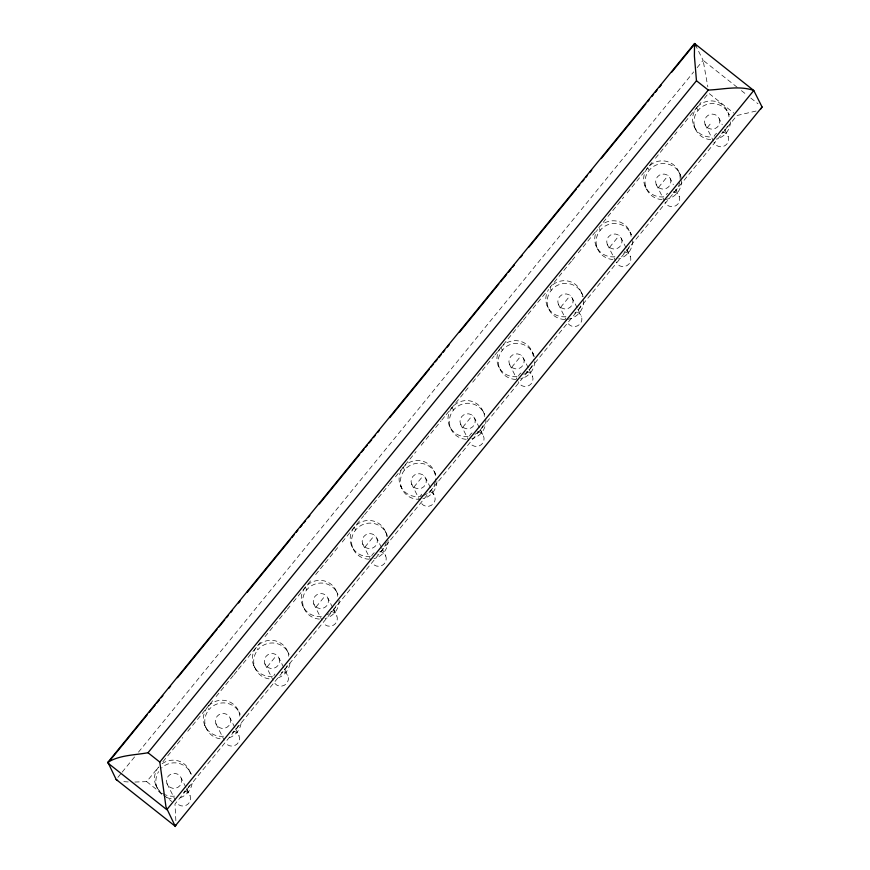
<?xml version="1.0" encoding="UTF-8"?>
<svg xmlns="http://www.w3.org/2000/svg" width="870" height="870" viewBox="0 0 870 870"><rect width="100%" height="100%" fill="white"/><g stroke="black" fill="none" stroke-linecap="round" stroke-linejoin="round"><path stroke-width="0.65" stroke-dasharray="4.35 3.26" d="M117.874 777.378L121.311 773.169M122.17 772.114L135.067 756.324M138.504 752.115L693.684 71.895M697.12 67.686L703.134 60.313L696.033 46.186M134.85 782.043L146.682 781.63L158.623 767.003A18.335 17.976 -26.7 0 0 164.202 794.277M162.918 761.75L182.656 737.564M187.8 731.257L209.257 704.972M210.116 703.917L212.693 700.763M216.119 696.555L233.29 675.533M234.15 674.478L237.575 670.27M238.434 669.226L261.609 640.831M265.035 636.622L286.491 610.338M287.35 609.294L289.928 606.14M293.353 601.931L310.525 580.899M315.669 574.591L338.843 546.208M342.269 541.999L363.725 515.714M364.584 514.659L368.021 510.451M368.869 509.407L388.607 485.221M389.466 484.166L392.044 481.012M395.48 476.814L416.067 451.573M421.221 445.266L440.959 421.08M441.819 420.036L445.244 415.827M446.103 414.772L469.278 386.389M472.714 382.18L494.16 355.895M495.019 354.84L497.596 351.687M498.456 350.643L519.053 325.402M519.912 324.358L522.478 321.204M523.338 320.149L546.512 291.754M571.394 261.272L549.938 287.557A18.335 17.976 -26.7 0 1 582.258 296.659M572.253 260.217L574.831 257.063M578.267 252.855L597.146 229.724M603.149 222.361L623.746 197.131M627.172 192.922L647.769 167.692L649.118 170.368M649.488 165.583L652.065 162.429M655.491 158.231L676.947 131.946M680.383 127.738L700.948 102.529M704.363 98.353L708.626 93.133L733.769 113.046M267.133 666.909L276.758 655.121M316.049 606.977L325.674 595.189M364.954 547.056L374.589 535.257M413.87 487.124L423.505 475.324M462.786 427.192L472.421 415.392M511.701 367.26L521.337 355.46M560.617 307.327L570.241 295.528M609.533 247.395L619.157 235.596M658.449 187.463L668.073 175.664M707.364 127.531L712.171 121.637M756.095 111.034L736.912 115.525L174.979 804.032L175.925 821.867M128.194 781.956L122.822 781.586M737.173 87.261L703.134 60.313L707.832 86.88M741.425 90.632L746.743 94.841M750.821 98.082L757.977 103.737M146.682 781.63L162.407 794.082M163.451 794.908L171.836 801.542M727.907 112.295L729.256 114.97A18.335 17.976 -26.7 0 0 707.984 104.128A18.335 17.976 -26.7 0 0 693.999 123.725A18.335 17.976 -26.7 0 0 711.616 139.678M719.294 118.853A7.634 7.493 -26.7 0 1 710.953 129.075A7.634 7.493 -26.7 0 1 706.277 116.971A7.634 7.493 -26.7 0 1 719.294 118.853L722.252 124.747M724.623 129.445L728.168 136.514M698.034 110.436L696.685 107.76A18.335 17.976 -26.7 0 0 712.66 136.884M705.059 124.41L713.346 140.886M693.749 125.617L695.097 128.292M678.991 172.227L680.34 174.903M670.379 178.785A7.634 7.493 -26.7 0 1 662.037 189.007A7.634 7.493 -26.7 0 1 657.372 176.904A7.634 7.493 -26.7 0 1 670.379 178.785L673.336 184.668M675.707 189.377L679.252 196.446M656.143 184.342L664.43 200.818M644.833 185.549L646.182 188.225M630.076 232.159L631.424 234.835A18.335 17.976 -26.7 0 0 609.391 224.199A18.335 17.976 -26.7 0 0 596.407 245.144A18.335 17.976 -26.7 0 0 616.178 259.423M621.463 238.717A7.634 7.493 -26.7 0 1 613.122 248.94A7.634 7.493 -26.7 0 1 608.456 236.825A7.634 7.493 -26.7 0 1 621.463 238.717L626.193 248.135M626.791 249.309L630.337 256.378M627.139 250.016L628.488 252.691M599.31 228.516L600.202 230.3M607.227 244.274L615.514 260.75M595.928 245.481L597.266 248.157M581.16 292.092L582.508 294.767M572.547 298.649A7.634 7.493 -26.7 0 1 564.206 308.872A7.634 7.493 -26.7 0 1 559.54 296.757A7.634 7.493 -26.7 0 1 572.547 298.649L577.278 308.067M577.876 309.241L581.421 316.299M550.395 288.448L551.286 290.232M558.312 304.206L566.598 320.682M547.012 305.413L548.35 308.089M532.255 352.024L533.593 354.699M523.631 358.581A7.634 7.493 -26.7 0 1 515.29 368.804A7.634 7.493 -26.7 0 1 510.625 356.689A7.634 7.493 -26.7 0 1 523.631 358.581L528.373 367.999M528.96 369.174L532.516 376.231M501.479 348.381L502.371 350.164M509.396 364.138L517.683 380.614M498.097 365.346L499.434 368.021M483.339 411.956L484.677 414.631A18.335 17.976 -26.7 0 0 463.416 403.789A18.335 17.976 -26.7 0 0 449.431 423.385A18.335 17.976 -26.7 0 0 467.049 439.339M474.715 418.513A7.634 7.493 -26.7 0 1 466.385 428.736A7.634 7.493 -26.7 0 1 461.709 416.621A7.634 7.493 -26.7 0 1 474.715 418.513L483.6 436.164M480.403 429.813L481.741 432.488M452.117 407.421L453.455 410.085M460.491 424.071L468.778 440.535M449.181 425.278L450.529 427.953M434.424 471.888L435.761 474.563M425.8 478.446A7.634 7.493 -26.7 0 1 417.469 488.668A7.634 7.493 -26.7 0 1 412.793 476.553A7.634 7.493 -26.7 0 1 425.8 478.446L434.685 496.096M403.201 467.342L404.55 470.017M411.575 483.992L419.862 500.467M400.265 485.21L401.614 487.885M385.508 531.82L386.856 534.495M376.895 538.378A7.634 7.493 -26.7 0 1 368.554 548.589A7.634 7.493 -26.7 0 1 363.877 536.486A7.634 7.493 -26.7 0 1 376.895 538.378L381.027 546.61M381.625 547.795L385.769 556.028M354.286 527.274L355.634 529.95M362.659 543.924L370.946 560.4M351.349 545.142L352.698 547.817M336.592 591.752L337.941 594.428A18.335 17.976 -26.7 0 0 315.897 583.792A18.335 17.976 -26.7 0 0 302.912 604.726A18.335 17.976 -26.7 0 0 322.694 619.016M327.979 598.31A7.634 7.493 -26.7 0 1 319.638 608.521A7.634 7.493 -26.7 0 1 314.962 596.418A7.634 7.493 -26.7 0 1 327.979 598.31L332.71 607.728M333.297 608.902L336.853 615.96M333.656 609.609L335.004 612.284M305.37 587.207L306.719 589.882M313.744 603.856L322.03 620.332M302.434 605.074L303.782 607.749M287.676 651.684L289.025 654.36A18.335 17.976 -26.7 0 0 257.803 649.814L256.454 647.139M279.063 658.242A7.634 7.493 -26.7 0 1 270.722 668.454A7.634 7.493 -26.7 0 1 266.057 656.35A7.634 7.493 -26.7 0 1 279.063 658.242L283.794 667.66M284.392 668.834L287.937 675.892M264.828 663.788L273.115 680.264M253.518 665.006L254.867 667.671M238.761 711.616L240.109 714.281A18.335 17.976 -26.7 0 0 208.887 709.746L207.538 707.071A18.335 17.976 -26.7 0 1 239.859 716.184M230.148 718.174A7.634 7.493 -26.7 0 1 221.806 728.386A7.634 7.493 -26.7 0 1 217.141 716.282A7.634 7.493 -26.7 0 1 230.148 718.174L234.878 727.581M235.476 728.766L239.022 735.824M215.912 723.72L224.199 740.196M204.602 724.928L205.951 727.603M189.845 771.538L191.193 774.213A18.335 17.976 -26.7 0 0 161.602 767.927M181.232 778.106A7.634 7.493 -26.7 0 1 172.891 788.318A7.634 7.493 -26.7 0 1 168.225 776.214A7.634 7.493 -26.7 0 1 181.232 778.106L185.962 787.513M186.561 788.698L190.106 795.756M186.909 789.405L188.257 792.081M166.996 783.652L175.283 800.128M155.697 784.86L157.035 787.535M697.468 106.858A18.335 17.976 -26.7 0 1 729.006 116.863M727.483 126.117A18.335 17.976 -26.7 0 1 721.502 133.436M162.103 763.719A18.335 17.976 -26.7 0 1 190.943 776.116M189.421 785.36A18.335 17.976 -26.7 0 1 183.439 792.69M174.598 796.137A18.335 17.976 -26.7 0 1 165.267 794.778M238.336 725.428A18.335 17.976 -26.7 0 1 232.355 732.757M223.514 736.205A18.335 17.976 -26.7 0 1 206.821 708.017M272.43 676.273A18.335 17.976 -26.7 0 1 252.43 660.428A18.335 17.976 -26.7 0 1 268.765 640.407A18.335 17.976 -26.7 0 1 288.775 656.252M287.252 665.496A18.335 17.976 -26.7 0 1 281.271 672.825M321.345 616.341A18.335 17.976 -26.7 0 1 301.346 600.496A18.335 17.976 -26.7 0 1 317.68 580.475A18.335 17.976 -26.7 0 1 337.69 596.32M336.168 605.563A18.335 17.976 -26.7 0 1 330.187 612.893M329.197 613.567A18.335 17.976 -26.7 0 1 327.087 614.72M370.261 556.408A18.335 17.976 -26.7 0 1 350.262 540.574A18.335 17.976 -26.7 0 1 366.596 520.554A18.335 17.976 -26.7 0 1 386.595 536.388M386.226 542.26A18.335 17.976 -26.7 0 1 377.069 554.244M422.689 495.726A18.335 17.976 -26.7 0 1 399.33 481.806A18.335 17.976 -26.7 0 1 416.708 460.524A18.335 17.976 -26.7 0 1 435.522 480.001M435.37 481.164A18.335 17.976 -26.7 0 1 423.81 495.324M468.093 436.544A18.335 17.976 -26.7 0 1 448.083 420.71A18.335 17.976 -26.7 0 1 464.428 400.689A18.335 17.976 -26.7 0 1 484.427 416.523M482.904 425.767A18.335 17.976 -26.7 0 1 474.9 434.38M501.033 347.489A18.335 17.976 -26.7 0 1 533.353 360.137M531.82 365.835A18.335 17.976 -26.7 0 1 523.816 374.448M516.997 376.612A18.335 17.976 -26.7 0 1 499.641 349.425M580.736 305.903A18.335 17.976 -26.7 0 1 574.755 313.233M565.913 316.68A18.335 17.976 -26.7 0 1 548.557 289.492M598.854 227.625A18.335 17.976 -26.7 0 1 631.174 236.727M629.652 245.971A18.335 17.976 -26.7 0 1 623.67 253.3M614.829 256.748A18.335 17.976 -26.7 0 1 597.472 229.56M663.745 196.816A18.335 17.976 -26.7 0 1 643.659 179.807A18.335 17.976 -26.7 0 1 662.472 160.841A18.335 17.976 -26.7 0 1 680.09 180.34M679.709 182.667A18.335 17.976 -26.7 0 1 672.586 193.368M722.274 131.848A7.634 7.493 -26.7 0 1 726.95 143.952A7.634 7.493 -26.7 0 1 713.933 142.06M714.118 136.307A7.634 7.493 -26.7 0 1 716.608 133.251M730.43 121.898A18.335 17.976 -26.7 0 1 716.358 139.135M283.946 671.76A7.634 7.493 -26.7 0 1 286.034 684.059A7.634 7.493 -26.7 0 1 273.702 681.438M273.887 675.686A7.634 7.493 -26.7 0 1 274.931 674M233.127 731.159A7.634 7.493 -26.7 0 1 238.38 742.458A7.634 7.493 -26.7 0 1 225.732 743.089M184.212 791.091A7.634 7.493 -26.7 0 1 189.464 802.39A7.634 7.493 -26.7 0 1 176.817 803.021M289.971 663.636A18.335 17.976 -26.7 0 1 278.411 677.795M269.015 678.872A18.335 17.976 -26.7 0 1 257.803 649.814M241.055 723.568A18.335 17.976 -26.7 0 1 229.506 737.727M220.099 738.804A18.335 17.976 -26.7 0 1 208.887 709.746M192.139 783.5A18.335 17.976 -26.7 0 1 178.306 798.377M171.183 798.736A18.335 17.976 -26.7 0 1 166.616 797.453M161.668 794.277A18.335 17.976 -26.7 0 1 158.59 771.625M681.514 180.645A18.335 17.976 -26.7 0 1 655.404 197.979A18.335 17.976 -26.7 0 1 652.272 167.323A18.335 17.976 -26.7 0 1 681.275 178.306M673.358 191.781A7.634 7.493 -26.7 0 1 678.034 203.884A7.634 7.493 -26.7 0 1 665.028 201.992M666.246 194.554A7.634 7.493 -26.7 0 1 667.692 193.183M624.442 251.702A7.634 7.493 -26.7 0 1 629.119 263.817A7.634 7.493 -26.7 0 1 616.112 261.924M632.599 240.577A18.335 17.976 -26.7 0 1 618.537 258.999M339.115 600.169A18.335 17.976 -26.7 0 1 325.043 618.592M330.959 611.295A7.634 7.493 -26.7 0 1 336.212 622.594A7.634 7.493 -26.7 0 1 323.564 623.225M564.88 319.475A18.335 17.976 -26.7 0 1 547.176 302.336A18.335 17.976 -26.7 0 1 563.608 283.5A18.335 17.976 -26.7 0 1 583.444 298.171M583.683 300.509A18.335 17.976 -26.7 0 1 567.262 319.355M577.43 312.178A7.634 7.493 -26.7 0 1 579.529 324.477A7.634 7.493 -26.7 0 1 567.196 321.856M369.217 559.203A18.335 17.976 -26.7 0 1 351.523 542.064A18.335 17.976 -26.7 0 1 367.945 523.218A18.335 17.976 -26.7 0 1 387.792 537.899M388.031 540.237A18.335 17.976 -26.7 0 1 373.959 558.66M379.875 551.362A7.634 7.493 -26.7 0 1 385.127 562.662A7.634 7.493 -26.7 0 1 372.48 563.292M371.718 555.821A7.634 7.493 -26.7 0 1 374.209 552.765M515.964 379.407A18.335 17.976 -26.7 0 1 498.26 362.268A18.335 17.976 -26.7 0 1 514.692 343.433A18.335 17.976 -26.7 0 1 534.528 358.103M534.767 361.626A18.335 17.976 -26.7 0 1 520.706 378.863M526.622 371.566A7.634 7.493 -26.7 0 1 531.287 383.681A7.634 7.493 -26.7 0 1 518.281 381.789M518.455 376.025A7.634 7.493 -26.7 0 1 520.945 372.98M430.693 491.963A7.634 7.493 -26.7 0 1 433.456 503.545A7.634 7.493 -26.7 0 1 421.395 503.36M420.623 495.889A7.634 7.493 -26.7 0 1 421.678 494.203M420.514 499.152A18.335 17.976 -26.7 0 1 400.613 484.09A18.335 17.976 -26.7 0 1 415.284 463.547A18.335 17.976 -26.7 0 1 436.468 476.803M436.947 481.491A18.335 17.976 -26.7 0 1 422.874 498.727M485.775 419.199A18.335 17.976 -26.7 0 1 471.79 438.795M477.706 431.498A7.634 7.493 -26.7 0 1 482.948 442.797A7.634 7.493 -26.7 0 1 470.3 443.428M469.539 435.957A7.634 7.493 -26.7 0 1 472.029 432.912"/><path stroke-width="1.3" d="M760.967 108.859L762.066 106.977L753.779 90.502L694.532 43.5L107.891 762.272L116.156 779.487L117.581 780.51M175.849 824.977L175.349 826.5L165.963 806.849L159.797 762.066L708.256 90.078C723.133 89.458 739.533 85.325 753.779 90.502L166.801 809.676L107.869 763.012L147.4 714.574M694.532 43.5L694.401 56.126L696.468 80.747L148.009 752.735C134.687 755.171 119.625 755.029 107.891 762.272M149.118 712.465L155.143 705.102M156.861 702.993L159.438 699.839M161.157 697.729L162.875 695.619M168.889 688.246L170.607 686.147M177.48 677.719L217.011 629.282M218.74 627.183L224.754 619.81M226.472 617.7L228.19 615.601M230.767 612.436L232.486 610.327M238.5 602.964L240.218 600.855M247.091 592.426L290.069 539.781M291.787 537.682L294.364 534.517M296.083 532.407L297.801 530.308M300.378 527.144L302.097 525.045M303.815 522.935L305.533 520.825M308.11 517.672L309.829 515.562M319.29 503.98L359.68 454.488M361.398 452.389L363.975 449.224M365.694 447.126L367.412 445.016M369.13 442.906L371.707 439.752M373.426 437.643L375.144 435.544M377.721 432.379L379.44 430.28M389.76 417.643L429.291 369.206M431.009 367.096L433.586 363.943M435.304 361.833L437.023 359.723M438.741 357.624L441.318 354.46M443.037 352.361L444.755 350.251M447.332 347.087L449.05 344.988M459.371 332.351L498.901 283.914M500.62 281.804L506.634 274.442M508.352 272.332L510.929 269.167M512.647 267.068L514.366 264.958M520.39 257.585L522.109 255.486M528.982 247.058L576.244 189.149M577.963 187.039L579.681 184.929M582.258 181.776L583.987 179.666M585.706 177.567L587.424 175.457M590.001 172.303L591.72 170.194M601.17 158.612L645.855 103.856M647.574 101.746L649.292 99.648M651.88 96.483L653.598 94.384M655.317 92.274L657.035 90.165M659.612 87.011L661.33 84.901M671.64 72.264L694.847 43.837L696.033 46.186M762.066 106.977L175.087 826.152L116.156 779.487M696.468 80.747L708.256 90.078M148.009 752.735L159.797 762.066"/></g></svg>
